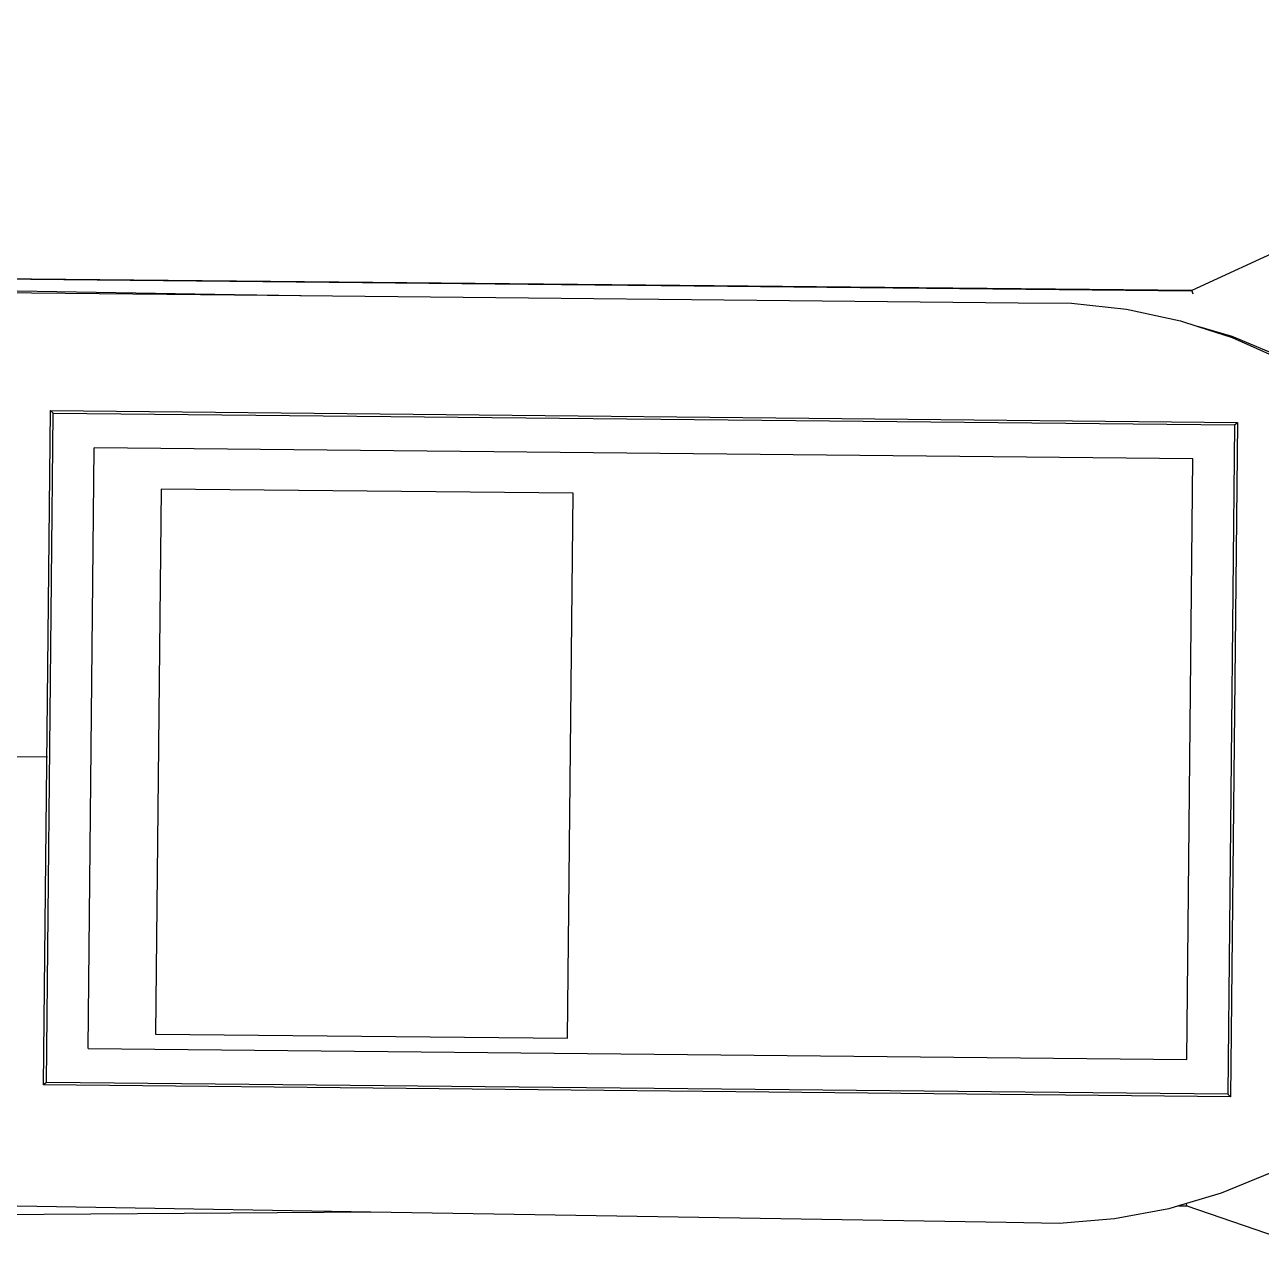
# Model space of a CAD drawing. Extents: x 3485972 to 3601240, y -673889 to -591207.
# Drawn here: x 3500251.3 to 3500626.1, y -607977.8 to -607602.2 of the extents above; entities that cross this region are included whole.
import ezdxf

# ---------------------------------------------------------------- set-up
doc = ezdxf.new("R2010")
doc.units = 0
doc.header["$LTSCALE"] = 6
doc.header["$MEASUREMENT"] = 0
doc.layers.add('medical equipment', color=4, linetype='CONTINUOUS')

msp = doc.modelspace()

# ---------------------------------------------------------------- linework, layer by layer
at = {"layer": 'medical equipment'}
for p, q in [((3500780.01, -607602.16), (3500605.07, -607682.79)), ((3500605.07, -607682.79), (3500138.36, -607678.16)), ((3500138.36, -607678.16), (3500605.09, -607682.86)), ((3500138.36, -607678.16), (3500605.08, -607682.83)), ((3500148.95, -607682.41), (3500314.83, -607684.07)), ((3500314.83, -607684.07), (3500207.97, -607682.31)), ((3500314.83, -607684.07), (3500552.43, -607686.45)), ((3500335.06, -607684.4), (3500314.83, -607684.07)), ((3500605.07, -607682.79), (3500605.08, -607682.83)), ((3500605.09, -607682.86), (3500605.07, -607682.79)), ((3500605.08, -607682.83), (3500605.09, -607682.86)), ((3500605.09, -607682.86), (3500605.36, -607683.74)), ((3500552.43, -607686.45), (3500568.59, -607686.61)), ((3500568.59, -607686.61), (3500585.29, -607688.45)), ((3500585.29, -607688.45), (3500601.62, -607691.95)), ((3500601.62, -607691.95), (3500606.88, -607693.65)), ((3500617.27, -607696.7), (3500606.88, -607693.65)), ((3500606.88, -607693.65), (3500617.34, -607697.03)), ((3500632.82, -607703.14), (3500617.27, -607696.7)), ((3500617.34, -607697.03), (3500632.23, -607703.65)), ((3500256.96, -607923.65), (3500259, -607719.19)), ((3500257.83, -607922.93), (3500259.86, -607719.92)), ((3500259, -607719.19), (3500618.89, -607722.79)), ((3500259.86, -607719.92), (3500259, -607719.19)), ((3500259.86, -607719.92), (3500618.02, -607723.5)), ((3500618.02, -607723.5), (3500615.99, -607926.52)), ((3500618.89, -607722.79), (3500616.85, -607927.25)), ((3500618.02, -607723.5), (3500618.89, -607722.79)), ((3500270.45, -607912.59), (3500272.28, -607730.51)), ((3500605.4, -607733.85), (3500272.28, -607730.51)), ((3500603.58, -607915.92), (3500605.4, -607733.85)), ((3500292.57, -607742.98), (3500290.92, -607908.27)), ((3500417.49, -607744.23), (3500292.57, -607742.98)), ((3500415.84, -607909.52), (3500417.49, -607744.23)), ((3500258.13, -607824.32), (3500196.71, -607823.7)), ((3500290.92, -607908.27), (3500415.84, -607909.52)), ((3500270.45, -607912.59), (3500603.58, -607915.92)), ((3500257.83, -607922.93), (3500256.96, -607923.65)), ((3500616.85, -607927.25), (3500256.96, -607923.65)), ((3500615.99, -607926.52), (3500257.83, -607922.93)), ((3500615.99, -607926.52), (3500616.85, -607927.25)), ((3500629.02, -607950.33), (3500613.94, -607956.55)), ((3500613.94, -607956.55), (3500603.49, -607959.63)), ((3500356.17, -607962.24), (3500224.09, -607960.06)), ((3500598.08, -607961.22), (3500581.66, -607964.27)), ((3500601.07, -607960.34), (3500598.08, -607961.22)), ((3500603.49, -607959.63), (3500601.07, -607960.34)), ((3500601.07, -607960.34), (3500603.53, -607960.32)), ((3500603.53, -607960.32), (3500603.49, -607959.63)), ((3500603.53, -607960.32), (3500654.28, -607977.75)), ((3500356.17, -607962.24), (3500135.52, -607963.95)), ((3500548.75, -607965.41), (3500356.17, -607962.24)), ((3500564.91, -607965.68), (3500548.75, -607965.41)), ((3500581.66, -607964.27), (3500564.91, -607965.68))]:
    msp.add_line(p, q, dxfattribs=at)

doc.saveas('drawing.dxf')
